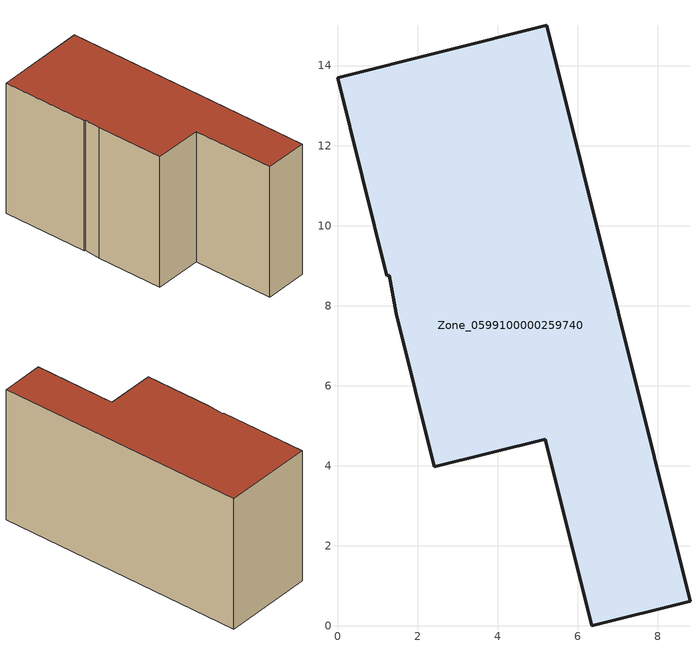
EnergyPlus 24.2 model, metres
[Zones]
Zone_0599100000259740
 floor ground (C_G): 1.29,8.76 1.23,8.74 0,13.7 5.23,15.01 8.81,0.62 6.35,0 5.19,4.66 2.42,3.97 1.47,7.79 z0
 wall outside (C_F): 8.81,0.62 5.23,15.01 0,13.7 1.23,8.74 1.29,8.76 1.47,7.79 2.42,3.97 5.19,4.66 6.35,0 8.81,0.62 z0:8.02
 roof outside (C_R): 1.47,7.79 2.42,3.97 5.19,4.66 6.35,0 8.81,0.62 5.23,15.01 0,13.7 1.23,8.74 1.29,8.76 z8.02
[BUILDING]
Pand.0599100000259740: North Axis=0; Terrain=City; Loads Convergence Tolerance Value=0.04; Temperature Convergence Tolerance Value=0.4; Solar Distribution=FullExterior; Maximum Number of Warmup Days=25; Minimum Number of Warmup Days=1
[Site:Location]
Rotterdam.The.Hague.AP_ZH_NLD Design_Conditions: Latitude=51.96; Longitude=4.45; Time Zone=1; Elevation=-4.5
[SITE:GROUNDTEMPERATURE:BUILDINGSURFACE]
18, 18, 18, 18, 18, 18, 18, 18, 18, 18, 18, 18
[MATERIAL] Thermal Absorptance=0.9; Solar Absorptance=0.7; Visible Absorptance=0.7
Name | Roughness | Thickness | Conductivity | Density | Specific Heat
G.TC.1975-1991 | MediumSmooth | 0.15 | 0.288461 | 540 | 1210
F.TC.1975-1991 | Rough | 0.3 | 0.230769 | 1920 | 840
R.TC.1975-1991 | MediumRough | 0.2 | 0.153846 | 1500 | 1000
[CONSTRUCTION]
C_G: G.TC.1975-1991
C_F: F.TC.1975-1991
C_R: R.TC.1975-1991
[ZONE]
Zone_0599100000259740: Type=1; Multiplier=1; Ceiling Height=Autocalculate; Volume=Autocalculate; Floor Area=autocalculate; Part of Total Floor Area=Yes
[ZONEINFILTRATION:DESIGNFLOWRATE]
Infil_Zone_0599100000259740: Zone or ZoneList or Space or SpaceList=Zone_0599100000259740; Schedule=AlwaysOn; Design Flow Rate Calculation Method=Flow/Area; Flow Rate per Floor Area=0.003; Constant Term Coefficient=1; Temperature Term Coefficient=0; Velocity Term Coefficient=0; Velocity Squared Term Coefficient=0
[HVACTEMPLATE:ZONE:IDEALLOADSAIRSYSTEM]
Zone_0599100000259740: Maximum Heating Supply Air Temperature=50; Minimum Cooling Supply Air Temperature=13; Maximum Heating Supply Air Humidity Ratio=0.0156; Minimum Cooling Supply Air Humidity Ratio=0.0077; Heating Limit=NoLimit; Cooling Limit=NoLimit; Dehumidification Control Type=ConstantSensibleHeatRatio; Cooling Sensible Heat Ratio=0.7; Dehumidification Setpoint=60; Humidification Control Type=None; Humidification Setpoint=30; Outdoor Air Method=None; Outdoor Air Flow Rate per Person=0.00944; Outdoor Air Flow Rate per Zone Floor Area=0; Outdoor Air Flow Rate per Zone=0; Demand Controlled Ventilation Type=None; Outdoor Air Economizer Type=NoEconomizer; Heat Recovery Type=None; Sensible Heat Recovery Effectiveness=0.7; Latent Heat Recovery Effectiveness=0.65
[ZONECONTROL:THERMOSTAT]
ThermostatControl_Zone_0599100000259740: Zone or ZoneList=Zone_0599100000259740; Control Type Schedule=DualSetpointControlType; Control 1=Thermostat_Zone_0599100000259740; Temperature Difference Between Cutout And Setpoint=0
[THERMOSTATSETPOINT:DUALSETPOINT]
Thermostat_Zone_0599100000259740: Heating Setpoint Temperature Schedule=HeatingSetpoint_Zone_0599100000259740; Cooling Setpoint Temperature Schedule=CoolingSetpoint_Zone_0599100000259740
[SCHEDULE:COMPACT]
HeatingSetpoint_Zone_0599100000259740: Through: 12/31, For: AllDays, Until: 24:00, 21
CoolingSetpoint_Zone_0599100000259740: Through: 12/31, For: AllDays, Until: 24:00, 24
DualSetpointControlType: Through: 12/31, For: AllDays, Until: 24:00, 4
AlwaysOn: Through: 12/31, For: AllDays, Until: 24:00, 1
